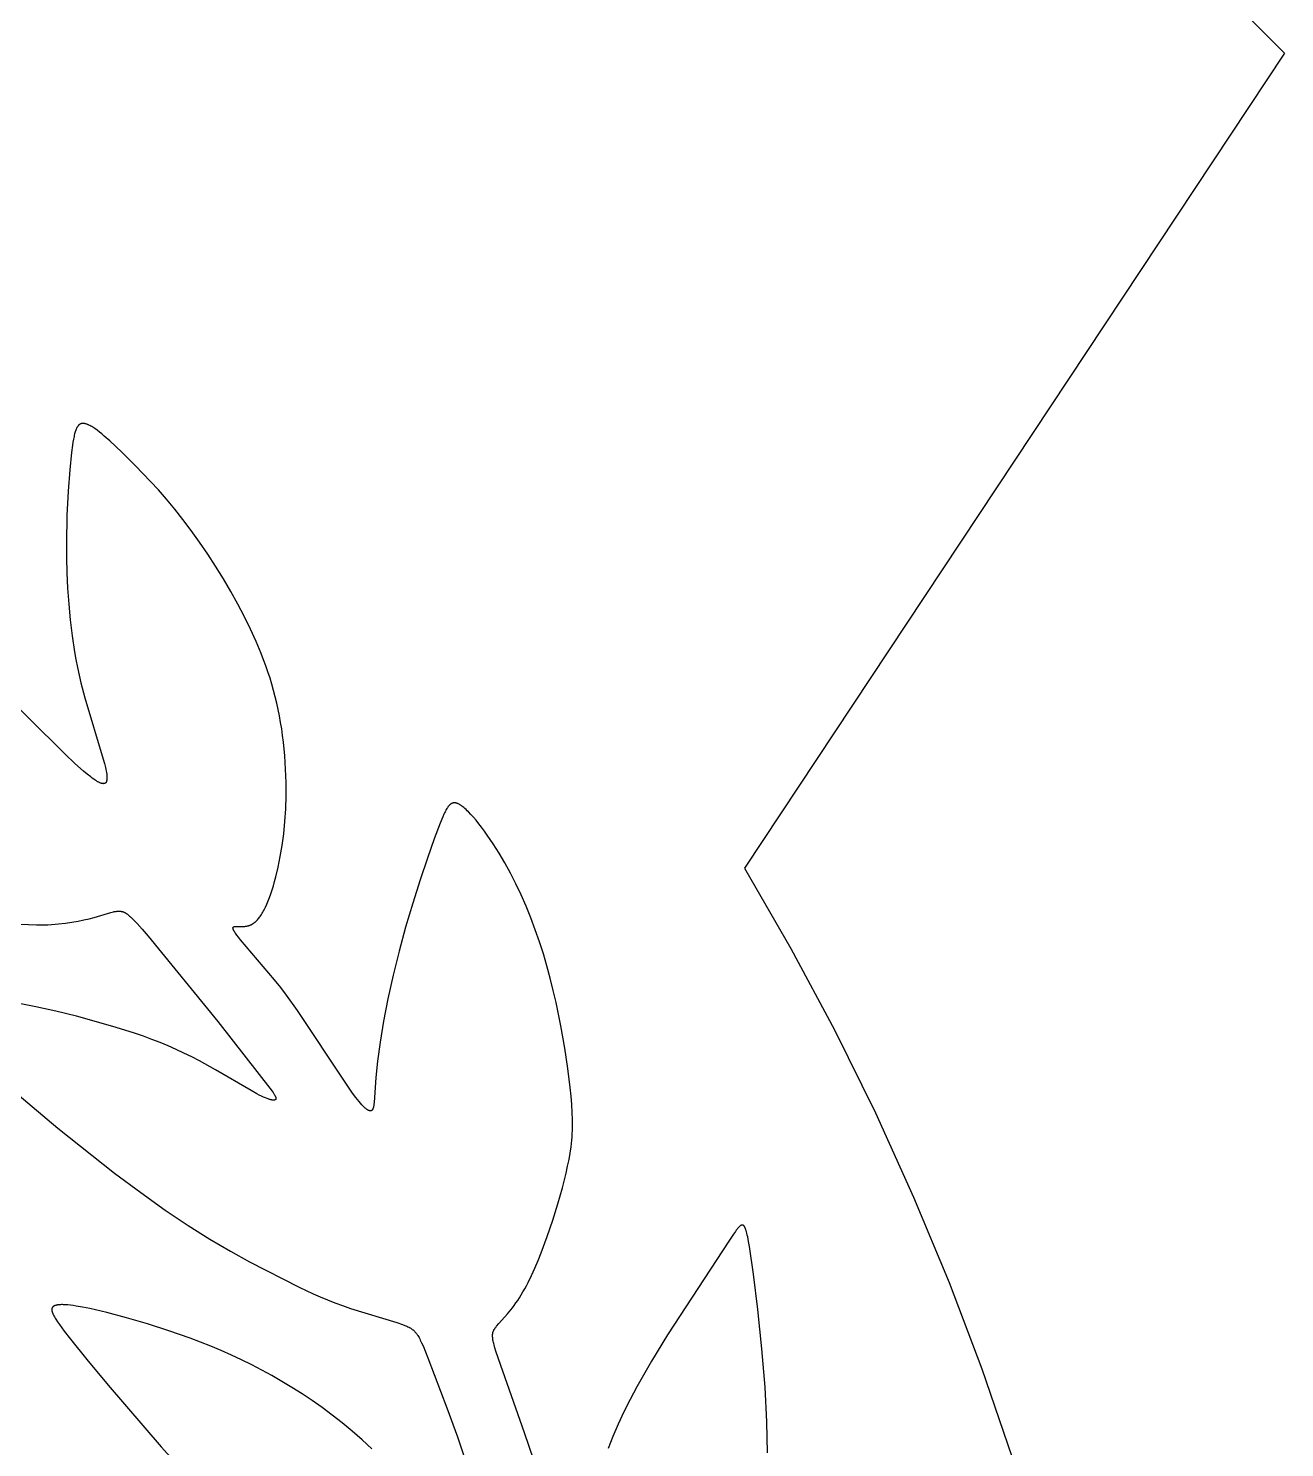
# Model space of a CAD drawing. Extents: x 6637 to 7139, y -93 to 119.
# Drawn here: x 7076.3 to 7115.99, y 29.67 to 74.52 of the extents above; entities that cross this region are included whole.
import ezdxf

# ---------------------------------------------------------------- set-up
doc = ezdxf.new("R2010")
doc.units = 0
doc.header["$MEASUREMENT"] = 0
doc.layers.add('MAKE2D$VISIBLE$CURVES', color=7, linetype='CONTINUOUS')

msp = doc.modelspace()

# ---------------------------------------------------------------- linework, layer by layer
at = {"layer": 'MAKE2D$VISIBLE$CURVES', "color": 7}
for points in [[(7037.442, 119.37), (7043.641, 89.007), (7046.453, 88.252), (7049.239, 87.407), (7051.996, 86.472), (7054.722, 85.448), (7057.413, 84.337), (7060.066, 83.14), (7062.68, 81.857), (7065.251, 80.49), (7067.776, 79.041), (7093.576, 96.147), (7104.77, 84.928), (7115.992, 73.738), (7098.926, 47.98), (7100.388, 45.449), (7101.767, 42.872), (7103.061, 40.251), (7104.27, 37.59), (7105.391, 34.891), (7106.425, 32.158), (7107.369, 29.392)], [(7092.265, 29.277), (7091.98, 30.139), (7091.152, 32.475), (7091.071, 32.721), (7091.04, 32.825), (7091.014, 32.917), (7091.004, 32.959), (7090.995, 32.998), (7090.987, 33.036), (7090.98, 33.07), (7090.975, 33.103), (7090.971, 33.134), (7090.97, 33.149), (7090.968, 33.163), (7090.968, 33.177), (7090.967, 33.191), (7090.967, 33.204), (7090.967, 33.216), (7090.967, 33.229), (7090.968, 33.241), (7090.969, 33.253), (7090.97, 33.264), (7090.971, 33.275), (7090.973, 33.286), (7090.975, 33.297), (7090.978, 33.307), (7090.98, 33.317), (7090.983, 33.327), (7090.986, 33.337), (7090.99, 33.346), (7090.994, 33.356), (7090.998, 33.365), (7091.002, 33.374), (7091.006, 33.383), (7091.011, 33.392), (7091.016, 33.401), (7091.021, 33.41), (7091.027, 33.419), (7091.033, 33.428), (7091.038, 33.436), (7091.051, 33.454), (7091.065, 33.472), (7091.094, 33.509), (7091.164, 33.589), (7091.435, 33.897), (7091.54, 34.024), (7091.594, 34.094), (7091.649, 34.166), (7091.704, 34.243), (7091.76, 34.324), (7091.816, 34.408), (7091.872, 34.497), (7091.927, 34.59), (7091.982, 34.687), (7092.037, 34.787), (7092.091, 34.892), (7092.197, 35.11), (7092.302, 35.34), (7092.404, 35.58), (7092.504, 35.827), (7092.694, 36.339), (7092.871, 36.861), (7093.031, 37.379), (7093.172, 37.878), (7093.29, 38.346), (7093.339, 38.564), (7093.382, 38.774), (7093.418, 38.978), (7093.446, 39.18), (7093.458, 39.282), (7093.468, 39.383), (7093.477, 39.486), (7093.483, 39.59), (7093.488, 39.696), (7093.491, 39.804), (7093.491, 40.028), (7093.484, 40.265), (7093.47, 40.515), (7093.449, 40.778), (7093.421, 41.055), (7093.346, 41.649), (7093.246, 42.298), (7093.122, 43), (7092.971, 43.741), (7092.884, 44.122), (7092.789, 44.506), (7092.685, 44.892), (7092.571, 45.277), (7092.448, 45.66), (7092.316, 46.039), (7092.174, 46.413), (7092.025, 46.78), (7091.867, 47.138), (7091.703, 47.488), (7091.531, 47.826), (7091.353, 48.151), (7091.17, 48.462), (7090.985, 48.756), (7090.8, 49.028), (7090.708, 49.155), (7090.618, 49.276), (7090.53, 49.389), (7090.444, 49.495), (7090.361, 49.593), (7090.28, 49.683), (7090.203, 49.763), (7090.166, 49.8), (7090.129, 49.835), (7090.094, 49.867), (7090.06, 49.896), (7090.027, 49.923), (7089.995, 49.947), (7089.98, 49.958), (7089.965, 49.969), (7089.95, 49.979), (7089.935, 49.988), (7089.921, 49.996), (7089.907, 50.004), (7089.893, 50.012), (7089.88, 50.018), (7089.866, 50.024), (7089.86, 50.027), (7089.853, 50.029), (7089.847, 50.032), (7089.841, 50.034), (7089.834, 50.036), (7089.828, 50.038), (7089.822, 50.04), (7089.816, 50.041), (7089.81, 50.043), (7089.804, 50.044), (7089.798, 50.045), (7089.792, 50.046), (7089.786, 50.047), (7089.78, 50.047), (7089.774, 50.048), (7089.768, 50.048), (7089.763, 50.048), (7089.757, 50.048), (7089.752, 50.048), (7089.746, 50.048), (7089.74, 50.047), (7089.735, 50.046), (7089.73, 50.046), (7089.724, 50.045), (7089.719, 50.044), (7089.714, 50.042), (7089.708, 50.041), (7089.703, 50.039), (7089.698, 50.038), (7089.693, 50.036), (7089.688, 50.034), (7089.682, 50.031), (7089.677, 50.029), (7089.672, 50.027), (7089.667, 50.024), (7089.662, 50.021), (7089.657, 50.018), (7089.652, 50.015), (7089.648, 50.012), (7089.643, 50.008), (7089.638, 50.005), (7089.633, 50.001), (7089.628, 49.997), (7089.623, 49.993), (7089.619, 49.989), (7089.614, 49.985), (7089.609, 49.98), (7089.605, 49.975), (7089.595, 49.966), (7089.586, 49.955), (7089.577, 49.944), (7089.568, 49.933), (7089.558, 49.921), (7089.549, 49.908), (7089.54, 49.895), (7089.531, 49.881), (7089.522, 49.866), (7089.504, 49.836), (7089.486, 49.803), (7089.468, 49.767), (7089.449, 49.73), (7089.431, 49.69), (7089.393, 49.603), (7089.312, 49.404), (7089.123, 48.906), (7088.908, 48.3), (7088.677, 47.615), (7088.444, 46.88), (7088.22, 46.123), (7088.01, 45.359), (7087.821, 44.6), (7087.656, 43.857), (7087.519, 43.146), (7087.411, 42.482), (7087.332, 41.883), (7087.279, 41.369), (7087.224, 40.578), (7087.217, 40.523), (7087.214, 40.498), (7087.21, 40.474), (7087.206, 40.452), (7087.201, 40.431), (7087.199, 40.422), (7087.196, 40.412), (7087.194, 40.404), (7087.191, 40.395), (7087.188, 40.387), (7087.185, 40.38), (7087.183, 40.376), (7087.182, 40.372), (7087.18, 40.369), (7087.179, 40.366), (7087.177, 40.362), (7087.175, 40.359), (7087.173, 40.356), (7087.172, 40.353), (7087.17, 40.35), (7087.168, 40.348), (7087.166, 40.345), (7087.164, 40.343), (7087.162, 40.34), (7087.16, 40.338), (7087.158, 40.336), (7087.156, 40.334), (7087.155, 40.333), (7087.154, 40.332), (7087.153, 40.331), (7087.152, 40.33), (7087.151, 40.329), (7087.15, 40.328), (7087.149, 40.327), (7087.147, 40.326), (7087.146, 40.325), (7087.145, 40.325), (7087.144, 40.324), (7087.143, 40.323), (7087.142, 40.322), (7087.14, 40.322), (7087.139, 40.321), (7087.138, 40.32), (7087.137, 40.32), (7087.136, 40.319), (7087.134, 40.319), (7087.133, 40.318), (7087.132, 40.318), (7087.131, 40.317), (7087.129, 40.317), (7087.128, 40.316), (7087.127, 40.316), (7087.125, 40.316), (7087.124, 40.315), (7087.123, 40.315), (7087.121, 40.315), (7087.12, 40.314), (7087.119, 40.314), (7087.117, 40.314), (7087.116, 40.314), (7087.115, 40.313), (7087.113, 40.313), (7087.112, 40.313), (7087.11, 40.313), (7087.109, 40.313), (7087.106, 40.313), (7087.103, 40.313), (7087.1, 40.313), (7087.097, 40.313), (7087.094, 40.314), (7087.091, 40.314), (7087.088, 40.314), (7087.085, 40.315), (7087.081, 40.316), (7087.078, 40.317), (7087.075, 40.318), (7087.071, 40.319), (7087.068, 40.32), (7087.065, 40.321), (7087.061, 40.322), (7087.058, 40.323), (7087.054, 40.325), (7087.051, 40.327), (7087.047, 40.328), (7087.04, 40.332), (7087.032, 40.336), (7087.024, 40.34), (7087.017, 40.345), (7087.009, 40.35), (7087.001, 40.356), (7086.992, 40.361), (7086.984, 40.368), (7086.975, 40.374), (7086.958, 40.389), (7086.939, 40.404), (7086.921, 40.421), (7086.901, 40.44), (7086.881, 40.46), (7086.84, 40.504), (7086.796, 40.554), (7086.749, 40.608), (7086.701, 40.668), (7086.65, 40.733), (7086.543, 40.878), (7086.304, 41.222), (7084.803, 43.49), (7084.454, 43.972), (7084.271, 44.213), (7084.081, 44.453), (7083.002, 45.722), (7082.942, 45.798), (7082.889, 45.866), (7082.865, 45.897), (7082.845, 45.926), (7082.826, 45.953), (7082.81, 45.978), (7082.803, 45.99), (7082.796, 46.001), (7082.791, 46.011), (7082.785, 46.021), (7082.781, 46.031), (7082.777, 46.04), (7082.775, 46.044), (7082.773, 46.048), (7082.772, 46.053), (7082.77, 46.057), (7082.769, 46.06), (7082.768, 46.064), (7082.767, 46.068), (7082.766, 46.071), (7082.766, 46.075), (7082.765, 46.078), (7082.765, 46.08), (7082.765, 46.082), (7082.765, 46.083), (7082.764, 46.085), (7082.764, 46.086), (7082.764, 46.088), (7082.764, 46.089), (7082.764, 46.091), (7082.764, 46.092), (7082.764, 46.093), (7082.764, 46.095), (7082.764, 46.096), (7082.765, 46.098), (7082.765, 46.099), (7082.765, 46.1), (7082.765, 46.101), (7082.766, 46.103), (7082.766, 46.104), (7082.766, 46.105), (7082.767, 46.106), (7082.767, 46.107), (7082.767, 46.109), (7082.768, 46.11), (7082.768, 46.111), (7082.769, 46.112), (7082.769, 46.113), (7082.77, 46.114), (7082.77, 46.115), (7082.771, 46.116), (7082.772, 46.117), (7082.772, 46.118), (7082.773, 46.119), (7082.774, 46.12), (7082.775, 46.121), (7082.775, 46.121), (7082.776, 46.122), (7082.777, 46.123), (7082.778, 46.124), (7082.779, 46.125), (7082.78, 46.125), (7082.781, 46.126), (7082.782, 46.127), (7082.783, 46.128), (7082.784, 46.128), (7082.785, 46.129), (7082.786, 46.13), (7082.787, 46.13), (7082.788, 46.131), (7082.789, 46.132), (7082.79, 46.132), (7082.792, 46.133), (7082.793, 46.133), (7082.794, 46.134), (7082.795, 46.134), (7082.798, 46.135), (7082.801, 46.136), (7082.803, 46.137), (7082.806, 46.138), (7082.809, 46.139), (7082.812, 46.14), (7082.815, 46.14), (7082.819, 46.141), (7082.822, 46.141), (7082.829, 46.142), (7082.836, 46.143), (7082.844, 46.144), (7082.851, 46.144), (7082.86, 46.145), (7082.877, 46.145), (7082.914, 46.144), (7083.043, 46.14), (7083.066, 46.14), (7083.089, 46.141), (7083.113, 46.142), (7083.137, 46.143), (7083.16, 46.146), (7083.172, 46.147), (7083.184, 46.149), (7083.196, 46.151), (7083.207, 46.153), (7083.219, 46.156), (7083.231, 46.159), (7083.242, 46.162), (7083.254, 46.165), (7083.265, 46.168), (7083.277, 46.172), (7083.288, 46.176), (7083.3, 46.18), (7083.311, 46.185), (7083.322, 46.19), (7083.334, 46.195), (7083.345, 46.201), (7083.356, 46.206), (7083.367, 46.212), (7083.378, 46.219), (7083.39, 46.225), (7083.401, 46.232), (7083.412, 46.24), (7083.423, 46.247), (7083.434, 46.255), (7083.445, 46.264), (7083.456, 46.272), (7083.467, 46.281), (7083.478, 46.291), (7083.488, 46.3), (7083.499, 46.311), (7083.51, 46.321), (7083.521, 46.332), (7083.532, 46.343), (7083.542, 46.354), (7083.564, 46.379), (7083.585, 46.404), (7083.606, 46.432), (7083.628, 46.46), (7083.649, 46.491), (7083.67, 46.523), (7083.691, 46.557), (7083.712, 46.593), (7083.733, 46.63), (7083.754, 46.67), (7083.774, 46.711), (7083.795, 46.754), (7083.837, 46.846), (7083.878, 46.946), (7083.919, 47.054), (7083.961, 47.17), (7084.001, 47.294), (7084.041, 47.425), (7084.081, 47.563), (7084.119, 47.708), (7084.192, 48.016), (7084.258, 48.348), (7084.317, 48.701), (7084.366, 49.072), (7084.404, 49.459), (7084.429, 49.859), (7084.442, 50.27), (7084.441, 50.688), (7084.428, 51.112), (7084.4, 51.537), (7084.359, 51.962), (7084.333, 52.172), (7084.303, 52.382), (7084.27, 52.59), (7084.233, 52.796), (7084.192, 52.999), (7084.148, 53.201), (7084.1, 53.4), (7084.048, 53.598), (7083.993, 53.795), (7083.934, 53.99), (7083.87, 54.184), (7083.803, 54.378), (7083.733, 54.571), (7083.658, 54.764), (7083.497, 55.15), (7083.32, 55.538), (7083.127, 55.93), (7082.918, 56.327), (7082.695, 56.727), (7082.461, 57.126), (7082.216, 57.522), (7081.965, 57.91), (7081.707, 58.289), (7081.447, 58.654), (7081.185, 59.003), (7080.924, 59.332), (7080.666, 59.643), (7080.412, 59.934), (7080.163, 60.207), (7079.689, 60.7), (7079.254, 61.126), (7078.871, 61.485), (7078.699, 61.636), (7078.619, 61.704), (7078.542, 61.766), (7078.469, 61.822), (7078.399, 61.872), (7078.365, 61.895), (7078.333, 61.916), (7078.301, 61.936), (7078.27, 61.954), (7078.241, 61.97), (7078.212, 61.985), (7078.198, 61.991), (7078.184, 61.998), (7078.17, 62.003), (7078.157, 62.009), (7078.144, 62.014), (7078.131, 62.018), (7078.118, 62.022), (7078.106, 62.026), (7078.094, 62.029), (7078.082, 62.031), (7078.076, 62.032), (7078.07, 62.033), (7078.064, 62.034), (7078.059, 62.035), (7078.053, 62.036), (7078.047, 62.036), (7078.042, 62.037), (7078.037, 62.037), (7078.031, 62.037), (7078.026, 62.037), (7078.021, 62.037), (7078.015, 62.037), (7078.01, 62.037), (7078.005, 62.036), (7078, 62.036), (7077.995, 62.035), (7077.99, 62.034), (7077.985, 62.033), (7077.98, 62.032), (7077.976, 62.031), (7077.971, 62.03), (7077.966, 62.028), (7077.962, 62.027), (7077.957, 62.025), (7077.953, 62.024), (7077.948, 62.022), (7077.944, 62.02), (7077.939, 62.018), (7077.935, 62.015), (7077.931, 62.013), (7077.926, 62.011), (7077.922, 62.008), (7077.918, 62.005), (7077.914, 62.002), (7077.91, 61.999), (7077.906, 61.996), (7077.902, 61.993), (7077.898, 61.99), (7077.894, 61.986), (7077.891, 61.983), (7077.887, 61.979), (7077.883, 61.975), (7077.879, 61.971), (7077.876, 61.967), (7077.872, 61.963), (7077.869, 61.959), (7077.865, 61.954), (7077.862, 61.95), (7077.858, 61.945), (7077.855, 61.94), (7077.848, 61.93), (7077.842, 61.92), (7077.835, 61.909), (7077.829, 61.898), (7077.823, 61.886), (7077.817, 61.873), (7077.811, 61.86), (7077.806, 61.847), (7077.8, 61.833), (7077.795, 61.819), (7077.789, 61.804), (7077.779, 61.772), (7077.769, 61.739), (7077.759, 61.704), (7077.75, 61.666), (7077.741, 61.627), (7077.725, 61.542), (7077.709, 61.449), (7077.693, 61.348), (7077.664, 61.121), (7077.606, 60.569), (7077.555, 59.898), (7077.519, 59.123), (7077.504, 58.257), (7077.506, 57.795), (7077.518, 57.318), (7077.54, 56.828), (7077.573, 56.331), (7077.619, 55.828), (7077.679, 55.324), (7077.755, 54.822), (7077.799, 54.573), (7077.848, 54.326), (7077.901, 54.081), (7077.958, 53.839), (7078.081, 53.367), (7078.665, 51.429), (7078.703, 51.29), (7078.735, 51.165), (7078.747, 51.107), (7078.758, 51.053), (7078.767, 51.002), (7078.774, 50.954), (7078.777, 50.932), (7078.779, 50.91), (7078.781, 50.89), (7078.782, 50.87), (7078.783, 50.851), (7078.783, 50.833), (7078.783, 50.816), (7078.783, 50.807), (7078.782, 50.799), (7078.781, 50.791), (7078.781, 50.784), (7078.78, 50.776), (7078.779, 50.769), (7078.778, 50.762), (7078.776, 50.755), (7078.775, 50.749), (7078.773, 50.742), (7078.771, 50.736), (7078.77, 50.73), (7078.768, 50.725), (7078.767, 50.722), (7078.766, 50.719), (7078.764, 50.716), (7078.763, 50.714), (7078.762, 50.711), (7078.761, 50.709), (7078.76, 50.706), (7078.758, 50.704), (7078.757, 50.702), (7078.756, 50.699), (7078.754, 50.697), (7078.753, 50.695), (7078.751, 50.693), (7078.75, 50.691), (7078.748, 50.689), (7078.747, 50.687), (7078.745, 50.685), (7078.743, 50.683), (7078.742, 50.681), (7078.74, 50.68), (7078.738, 50.678), (7078.736, 50.676), (7078.735, 50.675), (7078.733, 50.673), (7078.731, 50.672), (7078.729, 50.67), (7078.727, 50.669), (7078.725, 50.668), (7078.723, 50.667), (7078.721, 50.665), (7078.719, 50.664), (7078.717, 50.663), (7078.714, 50.662), (7078.712, 50.661), (7078.71, 50.66), (7078.708, 50.659), (7078.705, 50.659), (7078.703, 50.658), (7078.7, 50.657), (7078.698, 50.657), (7078.696, 50.656), (7078.693, 50.656), (7078.69, 50.655), (7078.688, 50.655), (7078.685, 50.654), (7078.683, 50.654), (7078.68, 50.654), (7078.677, 50.654), (7078.674, 50.654), (7078.672, 50.653), (7078.669, 50.653), (7078.666, 50.653), (7078.663, 50.654), (7078.66, 50.654), (7078.654, 50.654), (7078.648, 50.655), (7078.641, 50.656), (7078.635, 50.657), (7078.628, 50.658), (7078.621, 50.66), (7078.614, 50.662), (7078.607, 50.664), (7078.6, 50.666), (7078.592, 50.668), (7078.585, 50.671), (7078.577, 50.674), (7078.561, 50.68), (7078.544, 50.688), (7078.527, 50.696), (7078.509, 50.705), (7078.49, 50.715), (7078.471, 50.726), (7078.451, 50.738), (7078.41, 50.765), (7078.365, 50.795), (7078.318, 50.829), (7078.268, 50.866), (7078.16, 50.951), (7078.04, 51.052), (7077.768, 51.294), (7077.459, 51.584), (7073.961, 55.037)], [(7076.05, 46.212), (7076.303, 46.199), (7076.552, 46.192), (7076.675, 46.191), (7076.795, 46.192), (7076.914, 46.196), (7077.03, 46.202), (7077.144, 46.21), (7077.256, 46.22), (7077.472, 46.244), (7077.677, 46.274), (7077.871, 46.308), (7078.052, 46.346), (7078.22, 46.385), (7078.374, 46.425), (7078.904, 46.582), (7078.95, 46.594), (7078.994, 46.604), (7079.015, 46.609), (7079.036, 46.612), (7079.056, 46.616), (7079.076, 46.619), (7079.095, 46.621), (7079.114, 46.623), (7079.133, 46.624), (7079.152, 46.624), (7079.17, 46.624), (7079.179, 46.624), (7079.188, 46.624), (7079.197, 46.623), (7079.206, 46.622), (7079.214, 46.621), (7079.223, 46.62), (7079.232, 46.619), (7079.241, 46.617), (7079.249, 46.615), (7079.258, 46.613), (7079.267, 46.611), (7079.276, 46.609), (7079.285, 46.606), (7079.293, 46.603), (7079.302, 46.599), (7079.311, 46.596), (7079.32, 46.592), (7079.33, 46.588), (7079.339, 46.583), (7079.348, 46.578), (7079.358, 46.573), (7079.368, 46.567), (7079.377, 46.561), (7079.387, 46.555), (7079.397, 46.549), (7079.408, 46.541), (7079.429, 46.526), (7079.451, 46.509), (7079.474, 46.491), (7079.498, 46.47), (7079.523, 46.448), (7079.549, 46.423), (7079.605, 46.368), (7079.666, 46.305), (7079.734, 46.232), (7079.892, 46.055), (7080.082, 45.834), (7082.289, 43.133), (7084.001, 40.931), (7084.029, 40.893), (7084.053, 40.857), (7084.064, 40.841), (7084.074, 40.825), (7084.083, 40.81), (7084.091, 40.796), (7084.099, 40.783), (7084.102, 40.776), (7084.105, 40.77), (7084.108, 40.764), (7084.11, 40.758), (7084.113, 40.752), (7084.115, 40.746), (7084.117, 40.741), (7084.118, 40.735), (7084.119, 40.733), (7084.12, 40.73), (7084.12, 40.728), (7084.121, 40.725), (7084.121, 40.723), (7084.122, 40.72), (7084.122, 40.718), (7084.122, 40.716), (7084.122, 40.713), (7084.123, 40.711), (7084.123, 40.709), (7084.123, 40.707), (7084.123, 40.704), (7084.123, 40.702), (7084.122, 40.7), (7084.122, 40.698), (7084.122, 40.696), (7084.122, 40.695), (7084.122, 40.694), (7084.121, 40.693), (7084.121, 40.692), (7084.121, 40.692), (7084.121, 40.691), (7084.12, 40.69), (7084.12, 40.689), (7084.12, 40.688), (7084.12, 40.687), (7084.119, 40.686), (7084.119, 40.685), (7084.118, 40.684), (7084.118, 40.684), (7084.118, 40.683), (7084.117, 40.682), (7084.117, 40.681), (7084.116, 40.68), (7084.116, 40.679), (7084.115, 40.679), (7084.115, 40.678), (7084.114, 40.677), (7084.114, 40.676), (7084.113, 40.676), (7084.113, 40.675), (7084.112, 40.674), (7084.112, 40.674), (7084.111, 40.673), (7084.11, 40.672), (7084.11, 40.671), (7084.109, 40.671), (7084.108, 40.67), (7084.108, 40.67), (7084.107, 40.669), (7084.106, 40.668), (7084.105, 40.668), (7084.105, 40.667), (7084.104, 40.667), (7084.103, 40.666), (7084.102, 40.665), (7084.101, 40.665), (7084.101, 40.664), (7084.1, 40.664), (7084.099, 40.663), (7084.098, 40.663), (7084.097, 40.662), (7084.095, 40.661), (7084.093, 40.66), (7084.091, 40.66), (7084.089, 40.659), (7084.087, 40.658), (7084.084, 40.657), (7084.082, 40.657), (7084.08, 40.656), (7084.077, 40.656), (7084.075, 40.655), (7084.072, 40.655), (7084.069, 40.654), (7084.067, 40.654), (7084.064, 40.654), (7084.061, 40.653), (7084.058, 40.653), (7084.055, 40.653), (7084.052, 40.653), (7084.045, 40.653), (7084.038, 40.653), (7084.031, 40.653), (7084.024, 40.654), (7084.016, 40.655), (7084.008, 40.656), (7084, 40.657), (7083.991, 40.659), (7083.982, 40.661), (7083.963, 40.665), (7083.943, 40.67), (7083.921, 40.676), (7083.898, 40.683), (7083.874, 40.692), (7083.848, 40.701), (7083.793, 40.723), (7083.732, 40.749), (7083.665, 40.78), (7083.592, 40.815), (7083.513, 40.856), (7083.338, 40.952), (7082.21, 41.611), (7081.708, 41.891), (7081.459, 42.02), (7081.212, 42.142), (7080.964, 42.257), (7080.714, 42.367), (7080.46, 42.471), (7080.2, 42.572), (7079.933, 42.669), (7079.656, 42.765), (7079.07, 42.952), (7078.453, 43.132), (7077.816, 43.302), (7077.172, 43.46), (7076.533, 43.603), (7075.905, 43.727)], [(7075.47, 41.247), (7077.23, 39.768), (7079.023, 38.349), (7079.851, 37.73), (7080.624, 37.178), (7081.349, 36.689), (7082.033, 36.257), (7082.681, 35.876), (7083.291, 35.542), (7084.852, 34.747), (7085.299, 34.533), (7085.522, 34.434), (7085.747, 34.338), (7085.979, 34.246), (7086.221, 34.158), (7086.475, 34.072), (7087.937, 33.624), (7088.116, 33.564), (7088.192, 33.535), (7088.228, 33.52), (7088.261, 33.506), (7088.293, 33.491), (7088.324, 33.476), (7088.338, 33.468), (7088.353, 33.46), (7088.366, 33.452), (7088.38, 33.444), (7088.393, 33.435), (7088.406, 33.427), (7088.419, 33.418), (7088.431, 33.409), (7088.444, 33.399), (7088.455, 33.39), (7088.467, 33.38), (7088.479, 33.369), (7088.49, 33.359), (7088.501, 33.348), (7088.512, 33.336), (7088.523, 33.325), (7088.533, 33.313), (7088.544, 33.3), (7088.554, 33.287), (7088.564, 33.274), (7088.574, 33.26), (7088.584, 33.245), (7088.594, 33.23), (7088.604, 33.215), (7088.624, 33.183), (7088.644, 33.148), (7088.664, 33.111), (7088.684, 33.071), (7088.726, 32.984), (7088.769, 32.884), (7088.923, 32.505), (7089.521, 30.932), (7089.855, 30.009), (7090.155, 29.128)], [(7099.656, 29.507), (7099.636, 30.491), (7099.578, 31.581), (7099.476, 32.798), (7099.345, 34.035), (7099.207, 35.158), (7099.08, 36.027), (7099.053, 36.19), (7099.027, 36.328), (7099.014, 36.389), (7099.001, 36.444), (7098.989, 36.494), (7098.982, 36.517), (7098.976, 36.538), (7098.969, 36.558), (7098.963, 36.577), (7098.956, 36.594), (7098.95, 36.61), (7098.946, 36.618), (7098.943, 36.625), (7098.94, 36.632), (7098.936, 36.639), (7098.933, 36.645), (7098.929, 36.651), (7098.926, 36.657), (7098.922, 36.662), (7098.919, 36.667), (7098.917, 36.669), (7098.915, 36.672), (7098.914, 36.674), (7098.912, 36.676), (7098.91, 36.678), (7098.908, 36.68), (7098.906, 36.682), (7098.904, 36.684), (7098.903, 36.686), (7098.901, 36.687), (7098.899, 36.689), (7098.897, 36.691), (7098.895, 36.692), (7098.893, 36.694), (7098.891, 36.695), (7098.889, 36.696), (7098.887, 36.697), (7098.885, 36.698), (7098.884, 36.699), (7098.882, 36.7), (7098.88, 36.701), (7098.878, 36.702), (7098.876, 36.703), (7098.874, 36.704), (7098.872, 36.704), (7098.87, 36.705), (7098.867, 36.705), (7098.865, 36.705), (7098.863, 36.706), (7098.861, 36.706), (7098.859, 36.706), (7098.857, 36.706), (7098.855, 36.706), (7098.853, 36.706), (7098.851, 36.706), (7098.848, 36.706), (7098.846, 36.706), (7098.844, 36.705), (7098.842, 36.705), (7098.84, 36.704), (7098.837, 36.704), (7098.835, 36.703), (7098.833, 36.702), (7098.831, 36.702), (7098.828, 36.701), (7098.826, 36.7), (7098.824, 36.699), (7098.821, 36.698), (7098.819, 36.697), (7098.817, 36.696), (7098.814, 36.694), (7098.812, 36.693), (7098.809, 36.692), (7098.807, 36.69), (7098.802, 36.687), (7098.797, 36.684), (7098.792, 36.68), (7098.787, 36.676), (7098.782, 36.672), (7098.776, 36.667), (7098.771, 36.663), (7098.766, 36.658), (7098.754, 36.647), (7098.743, 36.635), (7098.731, 36.622), (7098.719, 36.608), (7098.707, 36.594), (7098.694, 36.578), (7098.667, 36.543), (7098.639, 36.505), (7098.577, 36.417), (7098.431, 36.2), (7096.495, 33.236), (7095.987, 32.404), (7095.524, 31.593), (7095.312, 31.195), (7095.114, 30.801), (7094.931, 30.41), (7094.764, 30.023), (7094.614, 29.64)], [(7087.153, 29.638), (7086.843, 29.92), (7086.53, 30.192), (7086.214, 30.451), (7085.898, 30.699), (7085.581, 30.935), (7085.264, 31.159), (7084.947, 31.372), (7084.629, 31.574), (7084.312, 31.766), (7083.993, 31.949), (7083.675, 32.122), (7083.355, 32.287), (7083.035, 32.445), (7082.714, 32.595), (7082.391, 32.738), (7082.067, 32.875), (7081.74, 33.006), (7081.41, 33.131), (7080.741, 33.366), (7080.063, 33.583), (7079.4, 33.776), (7078.783, 33.939), (7078.244, 34.064), (7078.013, 34.111), (7077.809, 34.147), (7077.716, 34.161), (7077.629, 34.172), (7077.549, 34.18), (7077.475, 34.186), (7077.441, 34.188), (7077.408, 34.189), (7077.376, 34.19), (7077.346, 34.19), (7077.317, 34.189), (7077.29, 34.187), (7077.264, 34.185), (7077.239, 34.182), (7077.228, 34.181), (7077.216, 34.179), (7077.205, 34.177), (7077.195, 34.175), (7077.184, 34.172), (7077.174, 34.17), (7077.165, 34.167), (7077.156, 34.164), (7077.147, 34.161), (7077.138, 34.158), (7077.13, 34.155), (7077.122, 34.151), (7077.118, 34.15), (7077.115, 34.148), (7077.111, 34.146), (7077.107, 34.144), (7077.104, 34.142), (7077.101, 34.14), (7077.097, 34.138), (7077.094, 34.136), (7077.091, 34.134), (7077.088, 34.131), (7077.085, 34.129), (7077.082, 34.127), (7077.079, 34.125), (7077.076, 34.122), (7077.074, 34.12), (7077.071, 34.117), (7077.069, 34.115), (7077.066, 34.112), (7077.064, 34.11), (7077.062, 34.107), (7077.06, 34.104), (7077.058, 34.101), (7077.056, 34.099), (7077.054, 34.096), (7077.052, 34.093), (7077.051, 34.09), (7077.049, 34.087), (7077.048, 34.083), (7077.047, 34.08), (7077.045, 34.077), (7077.044, 34.073), (7077.043, 34.07), (7077.042, 34.067), (7077.041, 34.063), (7077.041, 34.059), (7077.04, 34.056), (7077.04, 34.052), (7077.039, 34.048), (7077.039, 34.044), (7077.039, 34.04), (7077.039, 34.036), (7077.039, 34.032), (7077.039, 34.027), (7077.039, 34.023), (7077.039, 34.019), (7077.04, 34.014), (7077.04, 34.009), (7077.041, 34.005), (7077.042, 34), (7077.043, 33.995), (7077.044, 33.99), (7077.045, 33.985), (7077.047, 33.975), (7077.05, 33.964), (7077.054, 33.953), (7077.058, 33.941), (7077.063, 33.929), (7077.068, 33.917), (7077.073, 33.904), (7077.079, 33.89), (7077.093, 33.862), (7077.108, 33.832), (7077.126, 33.8), (7077.146, 33.766), (7077.168, 33.73), (7077.219, 33.651), (7077.28, 33.563), (7077.432, 33.355), (7077.626, 33.102), (7078.145, 32.454), (7078.816, 31.644), (7080.493, 29.7), (7082.399, 27.589)]]:
    msp.add_lwpolyline(points, dxfattribs=at)

doc.saveas('drawing.dxf')
